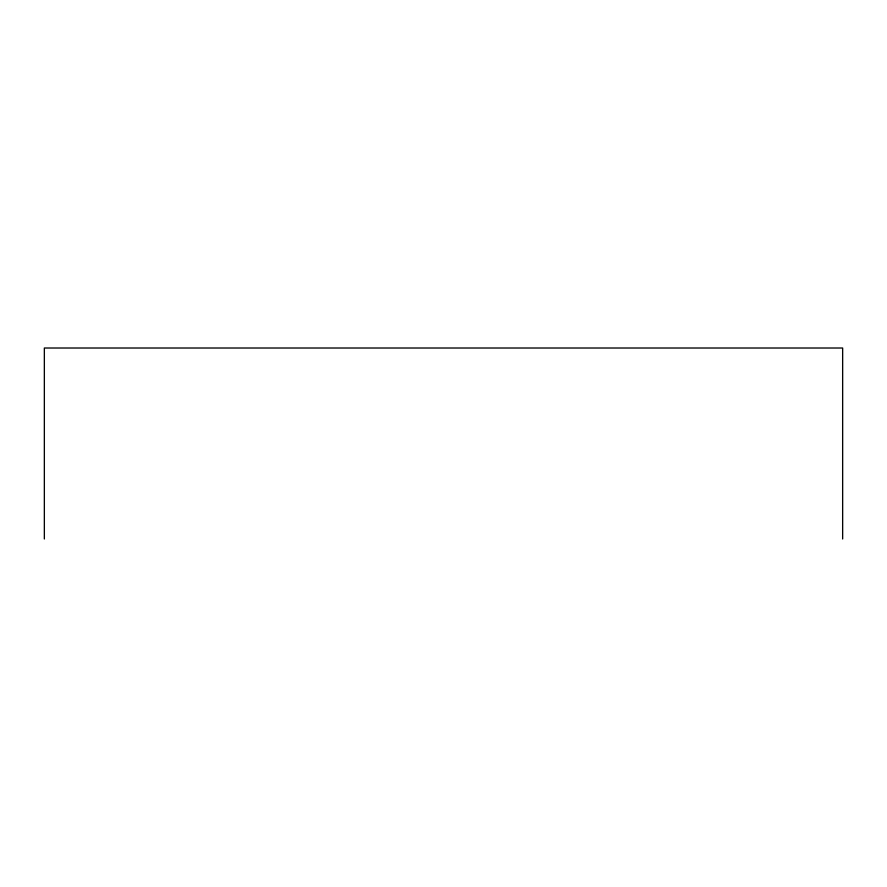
<?xml version="1.0" encoding="UTF-8"?>
<svg xmlns="http://www.w3.org/2000/svg" width="887" height="887" viewBox="0 0 887 887"><rect width="100%" height="100%" fill="white"/><g stroke="black" fill="none" stroke-linecap="round" stroke-linejoin="round"><path stroke-width="1.33" d="M842.65 538.986L842.65 348.014L44.35 348.014L44.35 538.986"/></g></svg>
